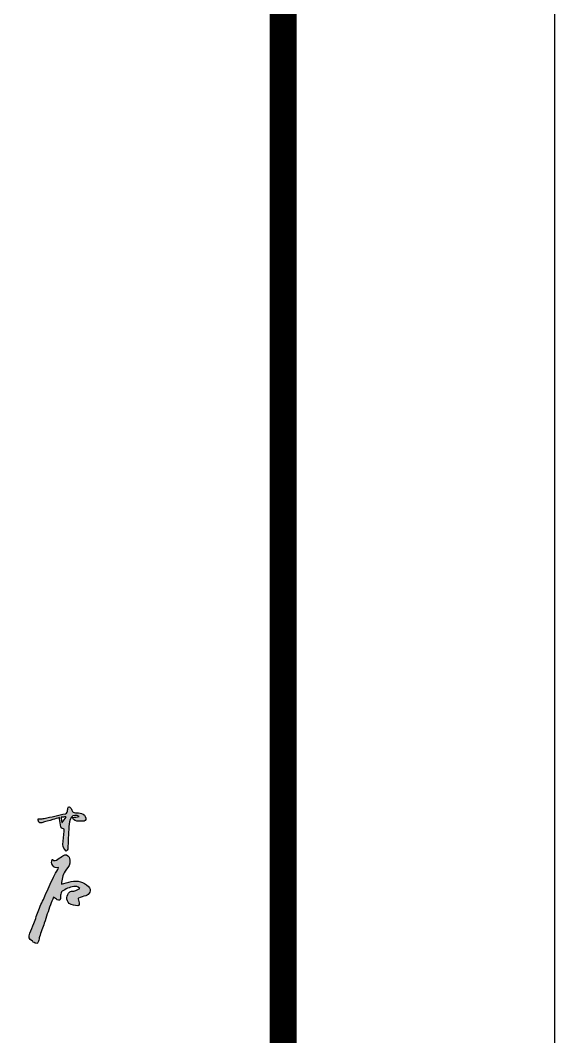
# Model space of a CAD drawing. Extents: x -266287 to 275962, y -324567 to 363765.
# Drawn here: x -75702 to -71765, y 98239 to 105730 of the extents above; entities that cross this region are included whole.
import ezdxf

# ---------------------------------------------------------------- set-up
doc = ezdxf.new("R2010")
doc.units = 0
doc.header["$LTSCALE"] = 1000
doc.layers.get('0').update_dxf_attribs({"linetype": 'CONTINUOUS'})
doc.layers.add('PUB_TITLE', color=4, linetype='CONTINUOUS')

msp = doc.modelspace()

# ---------------------------------------------------------------- hatches: boundary and pattern name
h = msp.add_hatch(color=256)
edge = h.paths.add_edge_path()
edge.add_spline(control_points=[(-75250.57525, 99883.50723), (-75265.69061, 99886.73701), (-75281.19354, 99890.48355), (-75296.43808, 99890.18211)], knot_values=[18, 18, 18, 18, 19, 19, 19, 19], degree=3, periodic=0)
edge.add_spline(control_points=[(-75296.43808, 99890.18211), (-75311.63957, 99889.88066), (-75318.09912, 99894.74686), (-75321.71647, 99909.21626)], knot_values=[17, 17, 17, 17, 18, 18, 18, 18], degree=3, periodic=0)
edge.add_spline(control_points=[(-75321.71647, 99909.21626), (-75323.74047, 99917.05385), (-75330.67372, 99924.46081), (-75337.17634, 99929.88683)], knot_values=[16, 16, 16, 16, 17, 17, 17, 17], degree=3, periodic=0)
edge.add_spline(control_points=[(-75337.17634, 99929.88683), (-75345.18619, 99936.51864), (-75350.78447, 99932.81516), (-75351.90412, 99922.47988)], knot_values=[15, 15, 15, 15, 16, 16, 16, 16], degree=3, periodic=0)
edge.add_spline(control_points=[(-75351.90412, 99922.47988), (-75352.80846, 99913.13505), (-75353.49748, 99903.48879), (-75356.64113, 99894.83298)], knot_values=[14, 14, 14, 14, 15, 15, 15, 15], degree=3, periodic=0)
edge.add_spline(control_points=[(-75356.64113, 99894.83298), (-75358.4498, 99889.75147), (-75364.39259, 99883.89481), (-75369.47411, 99882.68902)], knot_values=[13, 13, 13, 13, 14, 14, 14, 14], degree=3, periodic=0)
edge.add_spline(control_points=[(-75369.47411, 99882.68902), (-75421.71037, 99870.45893), (-75474.16195, 99859.00399), (-75526.65659, 99847.7213)], knot_values=[12, 12, 12, 12, 13, 13, 13, 13], degree=3, periodic=0)
edge.add_spline(control_points=[(-75526.65659, 99847.7213), (-75536.21673, 99845.74037), (-75546.16444, 99845.43893), (-75555.98297, 99844.62072)], knot_values=[11, 11, 11, 11, 12, 12, 12, 12], degree=3, periodic=0)
edge.add_spline(control_points=[(-75555.98297, 99844.62072), (-75560.63384, 99844.19008), (-75565.32779, 99844.44846), (-75570.02173, 99844.44846)], knot_values=[10, 10, 10, 10, 11, 11, 11, 11], degree=3, periodic=0)
edge.add_spline(control_points=[(-75570.02173, 99844.44846), (-75569.76335, 99838.63486), (-75570.79688, 99832.39063), (-75569.03126, 99827.13686)], knot_values=[9, 9, 9, 9, 10, 10, 10, 10], degree=3, periodic=0)
edge.add_spline(control_points=[(-75569.03126, 99827.13686), (-75564.94021, 99814.90677), (-75554.90637, 99812.4952), (-75543.79594, 99815.63885)], knot_values=[8, 8, 8, 8, 9, 9, 9, 9], degree=3, periodic=0)
edge.add_spline(control_points=[(-75543.79594, 99815.63885), (-75516.62275, 99823.34725), (-75489.62181, 99831.61548), (-75462.53475, 99839.62533)], knot_values=[7, 7, 7, 7, 8, 8, 8, 8], degree=3, periodic=0)
edge.add_spline(control_points=[(-75462.53475, 99839.62533), (-75446.60118, 99844.31927), (-75430.66762, 99848.97015), (-75413.65746, 99853.96554)], knot_values=[6, 6, 6, 6, 7, 7, 7, 7], degree=3, periodic=0)
edge.add_spline(control_points=[(-75413.65746, 99853.96554), (-75412.96844, 99848.49645), (-75412.75312, 99846.3002), (-75412.40861, 99844.01783)], knot_values=[5, 5, 5, 5, 6, 6, 6, 6], degree=3, periodic=0)
edge.add_spline(control_points=[(-75412.40861, 99844.01783), (-75409.86785, 99824.55304), (-75407.88692, 99804.87293), (-75404.26957, 99785.58039)], knot_values=[4, 4, 4, 4, 5, 5, 5, 5], degree=3, periodic=0)
edge.add_spline(control_points=[(-75404.26957, 99785.58039), (-75403.36524, 99780.62807), (-75396.81955, 99772.70435), (-75393.46059, 99773.04886)], knot_values=[3, 3, 3, 3, 4, 4, 4, 4], degree=3, periodic=0)
edge.add_spline(control_points=[(-75393.46059, 99773.04886), (-75375.8906, 99774.59915), (-75378.43136, 99763.91936), (-75379.42182, 99753.23956)], knot_values=[2, 2, 2, 2, 3, 3, 3, 3], degree=3, periodic=0)
edge.add_spline(control_points=[(-75379.42182, 99753.23956), (-75382.22096, 99720.42503), (-75384.0727, 99687.52436), (-75387.9915, 99654.88208)], knot_values=[1, 1, 1, 1, 2, 2, 2, 2], degree=3, periodic=0)
edge.add_spline(control_points=[(-75387.9915, 99654.88208), (-75390.40306, 99634.64215), (-75377.87153, 99623.23027), (-75363.57438, 99606.95219)], knot_values=[0, 0, 0, 0, 1, 1, 1, 1], degree=3, periodic=0)
edge.add_spline(control_points=[(-75363.57438, 99606.95219), (-75359.00963, 99612.33515), (-75352.03331, 99616.72765), (-75351.77493, 99621.46466)], knot_values=[27, 27, 27, 27, 28, 28, 28, 28], degree=3, periodic=0)
edge.add_spline(control_points=[(-75351.77493, 99621.46466), (-75348.80354, 99676.84457), (-75347.98533, 99732.39673), (-75344.02347, 99787.81971)], knot_values=[26, 26, 26, 26, 27, 27, 27, 27], degree=3, periodic=0)
edge.add_spline(control_points=[(-75344.02347, 99787.81971), (-75342.34398, 99811.72006), (-75338.6405, 99836.13717), (-75325.33382, 99857.62595)], knot_values=[25, 25, 25, 25, 26, 26, 26, 26], degree=3, periodic=0)
edge.add_spline(control_points=[(-75325.33382, 99857.62595), (-75316.20432, 99872.43986), (-75283.6051, 99876.14334), (-75268.74813, 99861.2433)], knot_values=[24, 24, 24, 24, 25, 25, 25, 25], degree=3, periodic=0)
edge.add_spline(control_points=[(-75268.74813, 99861.2433), (-75286.01667, 99859.09012), (-75301.73492, 99857.06613), (-75317.79768, 99855.04213)], knot_values=[23, 23, 23, 23, 24, 24, 24, 24], degree=3, periodic=0)
edge.add_spline(control_points=[(-75317.79768, 99855.04213), (-75308.02222, 99832.99352), (-75292.13172, 99825.0698), (-75270.34149, 99826.83541)], knot_values=[22, 22, 22, 22, 23, 23, 23, 23], degree=3, periodic=0)
edge.add_spline(control_points=[(-75270.34149, 99826.83541), (-75260.04926, 99827.65362), (-75249.62785, 99826.9646), (-75239.29256, 99826.9646)], knot_values=[21, 21, 21, 21, 22, 22, 22, 22], degree=3, periodic=0)
edge.add_spline(control_points=[(-75239.29256, 99826.9646), (-75226.24426, 99826.87848), (-75217.80378, 99837.04151), (-75220.25841, 99850.08981)], knot_values=[20, 20, 20, 20, 21, 21, 21, 21], degree=3, periodic=0)
edge.add_spline(control_points=[(-75220.25841, 99850.08981), (-75223.53125, 99867.40141), (-75233.04833, 99879.6315), (-75250.57525, 99883.50723)], knot_values=[19, 19, 19, 19, 20, 20, 20, 20], degree=3, periodic=0)
edge = h.paths.add_edge_path(flags=16)
edge.add_spline(control_points=[(-75367.75156, 99860.20978), (-75366.63191, 99858.83174), (-75365.51225, 99857.49676), (-75364.43566, 99856.16179)], knot_values=[3, 3, 3, 3, 4, 4, 4, 4], degree=3, periodic=0)
edge.add_spline(control_points=[(-75364.43566, 99856.16179), (-75373.82354, 99843.15655), (-75383.25449, 99830.15132), (-75392.68544, 99817.18915)], knot_values=[2, 2, 2, 2, 3, 3, 3, 3], degree=3, periodic=0)
edge.add_spline(control_points=[(-75392.68544, 99817.18915), (-75394.19267, 99817.57672), (-75395.6999, 99818.00736), (-75397.20713, 99818.43799)], knot_values=[1, 1, 1, 1, 2, 2, 2, 2], degree=3, periodic=0)
edge.add_spline(control_points=[(-75397.20713, 99818.43799), (-75398.49904, 99830.53889), (-75399.79095, 99842.63979), (-75401.21205, 99856.20485)], knot_values=[0, 0, 0, 0, 1, 1, 1, 1], degree=3, periodic=0)
edge.add_spline(control_points=[(-75401.21205, 99856.20485), (-75389.32647, 99857.58289), (-75378.56055, 99858.8748), (-75367.75156, 99860.20978)], knot_values=[4, 4, 4, 4, 5, 5, 5, 5], degree=3, periodic=0)
edge = h.paths.add_edge_path()
edge.add_spline(control_points=[(-75399.31725, 99362.99637), (-75397.25019, 99397.3612), (-75390.61838, 99430.00348), (-75371.79955, 99459.02841)], knot_values=[8, 8, 8, 8, 9, 9, 9, 9], degree=3, periodic=0)
edge.add_spline(control_points=[(-75371.79955, 99459.02841), (-75359.44027, 99478.14869), (-75339.97548, 99493.78081), (-75337.99455, 99517.93954)], knot_values=[7, 7, 7, 7, 8, 8, 8, 8], degree=3, periodic=0)
edge.add_spline(control_points=[(-75337.99455, 99517.93954), (-75336.78877, 99532.75345), (-75337.60698, 99549.28991), (-75343.16219, 99562.72578)], knot_values=[6, 6, 6, 6, 7, 7, 7, 7], degree=3, periodic=0)
edge.add_spline(control_points=[(-75343.16219, 99562.72578), (-75350.61221, 99580.38189), (-75371.45504, 99583.82699), (-75387.5178, 99573.27638)], knot_values=[5, 5, 5, 5, 6, 6, 6, 6], degree=3, periodic=0)
edge.add_spline(control_points=[(-75387.5178, 99573.27638), (-75400.04933, 99564.96509), (-75412.36555, 99556.1801), (-75424.55257, 99547.35204)], knot_values=[4, 4, 4, 4, 5, 5, 5, 5], degree=3, periodic=0)
edge.add_spline(control_points=[(-75424.55257, 99547.35204), (-75437.77313, 99537.83497), (-75450.99368, 99530.90171), (-75465.76453, 99544.46677)], knot_values=[3, 3, 3, 3, 4, 4, 4, 4], degree=3, periodic=0)
edge.add_spline(control_points=[(-75465.76453, 99544.46677), (-75466.19516, 99544.89741), (-75467.53014, 99544.38065), (-75468.5206, 99544.29452)], knot_values=[2, 2, 2, 2, 3, 3, 3, 3], degree=3, periodic=0)
edge.add_spline(control_points=[(-75468.5206, 99544.29452), (-75470.75992, 99529.48061), (-75475.62611, 99516.0878), (-75463.56828, 99500.88632)], knot_values=[1, 1, 1, 1, 2, 2, 2, 2], degree=3, periodic=0)
edge.add_spline(control_points=[(-75463.56828, 99500.88632), (-75452.11334, 99486.50304), (-75441.56273, 99478.66545), (-75420.16008, 99485.98628)], knot_values=[0, 0, 0, 0, 1, 1, 1, 1], degree=3, periodic=0)
edge.add_spline(control_points=[(-75420.16008, 99485.98628), (-75423.00228, 99478.53626), (-75423.86355, 99474.87585), (-75425.67223, 99471.77526)], knot_values=[40, 40, 40, 40, 41, 41, 41, 41], degree=3, periodic=0)
edge.add_spline(control_points=[(-75425.67223, 99471.77526), (-75436.39509, 99453.21481), (-75448.79743, 99435.4295), (-75457.84081, 99416.13697)], knot_values=[39, 39, 39, 39, 40, 40, 40, 40], degree=3, periodic=0)
edge.add_spline(control_points=[(-75457.84081, 99416.13697), (-75479.63104, 99369.80043), (-75499.65565, 99322.60262), (-75520.67074, 99275.87852)], knot_values=[38, 38, 38, 38, 39, 39, 39, 39], degree=3, periodic=0)
edge.add_spline(control_points=[(-75520.67074, 99275.87852), (-75535.87222, 99241.98739), (-75552.75319, 99208.82835), (-75566.57663, 99174.37739)], knot_values=[37, 37, 37, 37, 38, 38, 38, 38], degree=3, periodic=0)
edge.add_spline(control_points=[(-75566.57663, 99174.37739), (-75579.79719, 99141.26141), (-75589.31426, 99106.6382), (-75601.67354, 99073.17771)], knot_values=[36, 36, 36, 36, 37, 37, 37, 37], degree=3, periodic=0)
edge.add_spline(control_points=[(-75601.67354, 99073.17771), (-75610.58773, 99049.01898), (-75621.35365, 99025.59233), (-75631.51668, 99001.95036)], knot_values=[35, 35, 35, 35, 36, 36, 36, 36], degree=3, periodic=0)
edge.add_spline(control_points=[(-75631.51668, 99001.95036), (-75644.17741, 98972.4948), (-75640.12942, 98959.31731), (-75613.08542, 98942.52247)], knot_values=[34, 34, 34, 34, 35, 35, 35, 35], degree=3, periodic=0)
edge.add_spline(control_points=[(-75613.08542, 98942.52247), (-75610.45854, 98940.92911), (-75609.16663, 98936.96725), (-75606.49668, 98935.80453)], knot_values=[33, 33, 33, 33, 34, 34, 34, 34], degree=3, periodic=0)
edge.add_spline(control_points=[(-75606.49668, 98935.80453), (-75597.84088, 98931.9288), (-75588.75444, 98926.33052), (-75579.92638, 98926.45971)], knot_values=[32, 32, 32, 32, 33, 33, 33, 33], degree=3, periodic=0)
edge.add_spline(control_points=[(-75579.92638, 98926.45971), (-75575.40469, 98926.5889), (-75569.33271, 98936.96725), (-75567.05033, 98943.72825)], knot_values=[31, 31, 31, 31, 32, 32, 32, 32], degree=3, periodic=0)
edge.add_spline(control_points=[(-75567.05033, 98943.72825), (-75563.6483, 98953.76209), (-75564.29426, 98965.2601), (-75560.93529, 98975.25087)], knot_values=[30, 30, 30, 30, 31, 31, 31, 31], degree=3, periodic=0)
edge.add_spline(control_points=[(-75560.93529, 98975.25087), (-75549.56648, 99009.01281), (-75536.73349, 99042.25798), (-75525.32162, 99075.93379)], knot_values=[29, 29, 29, 29, 30, 30, 30, 30], degree=3, periodic=0)
edge.add_spline(control_points=[(-75525.32162, 99075.93379), (-75510.034, 99120.93535), (-75496.08137, 99166.36754), (-75480.57844, 99211.28298)], knot_values=[28, 28, 28, 28, 29, 29, 29, 29], degree=3, periodic=0)
edge.add_spline(control_points=[(-75480.57844, 99211.28298), (-75474.07582, 99230.10181), (-75465.16164, 99248.10243), (-75456.80728, 99267.73948)], knot_values=[27, 27, 27, 27, 28, 28, 28, 28], degree=3, periodic=0)
edge.add_spline(control_points=[(-75456.80728, 99267.73948), (-75446.64425, 99260.07414), (-75438.80666, 99252.83944), (-75429.67715, 99247.84405)], knot_values=[26, 26, 26, 26, 27, 27, 27, 27], degree=3, periodic=0)
edge.add_spline(control_points=[(-75429.67715, 99247.84405), (-75424.81096, 99245.1741), (-75417.36094, 99244.82959), (-75411.93491, 99246.37989)], knot_values=[25, 25, 25, 25, 26, 26, 26, 26], degree=3, periodic=0)
edge.add_spline(control_points=[(-75411.93491, 99246.37989), (-75409.04964, 99247.24116), (-75406.89646, 99254.26054), (-75406.46582, 99258.6961)], knot_values=[24, 24, 24, 24, 25, 25, 25, 25], degree=3, periodic=0)
edge.add_spline(control_points=[(-75406.46582, 99258.6961), (-75405.69068, 99266.61982), (-75408.18837, 99275.10337), (-75406.29357, 99282.55339)], knot_values=[23, 23, 23, 23, 24, 24, 24, 24], degree=3, periodic=0)
edge.add_spline(control_points=[(-75406.29357, 99282.55339), (-75403.83894, 99292.58723), (-75401.08286, 99306.06617), (-75393.8051, 99310.63092)], knot_values=[22, 22, 22, 22, 23, 23, 23, 23], degree=3, periodic=0)
edge.add_spline(control_points=[(-75393.8051, 99310.63092), (-75367.57931, 99327.12431), (-75340.01854, 99342.06741), (-75308.45286, 99346.37378)], knot_values=[21, 21, 21, 21, 22, 22, 22, 22], degree=3, periodic=0)
edge.add_spline(control_points=[(-75308.45286, 99346.37378), (-75292.77767, 99348.52697), (-75277.79151, 99346.33072), (-75264.18338, 99332.42115)], knot_values=[20, 20, 20, 20, 21, 21, 21, 21], degree=3, periodic=0)
edge.add_spline(control_points=[(-75264.18338, 99332.42115), (-75284.76782, 99323.80841), (-75300.70139, 99308.73612), (-75323.86966, 99311.14768)], knot_values=[19, 19, 19, 19, 20, 20, 20, 20], degree=3, periodic=0)
edge.add_spline(control_points=[(-75323.86966, 99311.14768), (-75328.47747, 99311.66445), (-75334.63558, 99309.42513), (-75338.20987, 99306.28148)], knot_values=[18, 18, 18, 18, 19, 19, 19, 19], degree=3, periodic=0)
edge.add_spline(control_points=[(-75338.20987, 99306.28148), (-75361.85184, 99285.39559), (-75367.66543, 99242.63335), (-75341.35352, 99221.53214)], knot_values=[17, 17, 17, 17, 18, 18, 18, 18], degree=3, periodic=0)
edge.add_spline(control_points=[(-75341.35352, 99221.53214), (-75322.87919, 99206.67516), (-75299.92624, 99207.88094), (-75278.73891, 99203.05781)], knot_values=[16, 16, 16, 16, 17, 17, 17, 17], degree=3, periodic=0)
edge.add_spline(control_points=[(-75278.73891, 99203.05781), (-75275.93977, 99202.36879), (-75267.67154, 99210.50783), (-75268.01605, 99213.90986)], knot_values=[15, 15, 15, 15, 16, 16, 16, 16], degree=3, periodic=0)
edge.add_spline(control_points=[(-75268.01605, 99213.90986), (-75269.48021, 99228.12088), (-75273.31288, 99242.15965), (-75276.28428, 99256.28454)], knot_values=[14, 14, 14, 14, 15, 15, 15, 15], degree=3, periodic=0)
edge.add_spline(control_points=[(-75276.28428, 99256.28454), (-75278.48052, 99257.57645), (-75276.49959, 99259.81576), (-75274.0019, 99260.63397)], knot_values=[13, 13, 13, 13, 14, 14, 14, 14], degree=3, periodic=0)
edge.add_spline(control_points=[(-75274.0019, 99260.63397), (-75256.21659, 99266.66289), (-75238.64661, 99273.59614), (-75220.43067, 99278.0317)], knot_values=[12, 12, 12, 12, 13, 13, 13, 13], degree=3, periodic=0)
edge.add_spline(control_points=[(-75220.43067, 99278.0317), (-75191.10429, 99285.30947), (-75173.49124, 99320.23412), (-75200.49218, 99346.63217)], knot_values=[11, 11, 11, 11, 12, 12, 12, 12], degree=3, periodic=0)
edge.add_spline(control_points=[(-75200.49218, 99346.63217), (-75236.53649, 99381.85827), (-75279.42793, 99392.62419), (-75327.6162, 99382.97792)], knot_values=[10, 10, 10, 10, 11, 11, 11, 11], degree=3, periodic=0)
edge.add_spline(control_points=[(-75327.6162, 99382.97792), (-75351.30123, 99378.24092), (-75374.34031, 99370.05881), (-75399.31725, 99362.99637)], knot_values=[9, 9, 9, 9, 10, 10, 10, 10], degree=3, periodic=0)

# ---------------------------------------------------------------- linework, layer by layer
for points in [[(-75351.90412, 99922.47988), (-75350.78447, 99932.81516), (-75345.18619, 99936.51864), (-75337.17634, 99929.88683)], [(-75337.17634, 99929.88683), (-75330.67372, 99924.46081), (-75323.74047, 99917.05385), (-75321.71647, 99909.21626)], [(-75526.65659, 99847.7213), (-75474.16195, 99859.00399), (-75421.71037, 99870.45893), (-75369.47411, 99882.68902)], [(-75413.65746, 99853.96554), (-75430.66762, 99848.97015), (-75446.60118, 99844.31927), (-75462.53475, 99839.62533)], [(-75412.40861, 99844.01783), (-75412.75312, 99846.3002), (-75412.96844, 99848.49645), (-75413.65746, 99853.96554)], [(-75367.75156, 99860.20978), (-75378.56055, 99858.8748), (-75389.32647, 99857.58289), (-75401.21205, 99856.20485)], [(-75401.21205, 99856.20485), (-75399.79095, 99842.63979), (-75398.49904, 99830.53889), (-75397.20713, 99818.43799)], [(-75392.68544, 99817.18915), (-75383.25449, 99830.15132), (-75373.82354, 99843.15655), (-75364.43566, 99856.16179)], [(-75369.47411, 99882.68902), (-75364.39259, 99883.89481), (-75358.4498, 99889.75147), (-75356.64113, 99894.83298)], [(-75364.43566, 99856.16179), (-75365.51225, 99857.49676), (-75366.63191, 99858.83174), (-75367.75156, 99860.20978)], [(-75356.64113, 99894.83298), (-75353.49748, 99903.48879), (-75352.80846, 99913.13505), (-75351.90412, 99922.47988)], [(-75325.33382, 99857.62595), (-75338.6405, 99836.13717), (-75342.34398, 99811.72006), (-75344.02347, 99787.81971)], [(-75268.74813, 99861.2433), (-75283.6051, 99876.14334), (-75316.20432, 99872.43986), (-75325.33382, 99857.62595)], [(-75321.71647, 99909.21626), (-75318.09912, 99894.74686), (-75311.63957, 99889.88066), (-75296.43808, 99890.18211)], [(-75317.79768, 99855.04213), (-75301.73492, 99857.06613), (-75286.01667, 99859.09012), (-75268.74813, 99861.2433)], [(-75270.34149, 99826.83541), (-75292.13172, 99825.0698), (-75308.02222, 99832.99352), (-75317.79768, 99855.04213)], [(-75296.43808, 99890.18211), (-75281.19354, 99890.48355), (-75265.69061, 99886.73701), (-75250.57525, 99883.50723)], [(-75250.57525, 99883.50723), (-75233.04833, 99879.6315), (-75223.53125, 99867.40141), (-75220.25841, 99850.08981)], [(-75569.03126, 99827.13686), (-75570.79688, 99832.39063), (-75569.76335, 99838.63486), (-75570.02173, 99844.44846)], [(-75570.02173, 99844.44846), (-75565.32779, 99844.44846), (-75560.63384, 99844.19008), (-75555.98297, 99844.62072)], [(-75543.79594, 99815.63885), (-75554.90637, 99812.4952), (-75564.94021, 99814.90677), (-75569.03126, 99827.13686)], [(-75555.98297, 99844.62072), (-75546.16444, 99845.43893), (-75536.21673, 99845.74037), (-75526.65659, 99847.7213)], [(-75462.53475, 99839.62533), (-75489.62181, 99831.61548), (-75516.62275, 99823.34725), (-75543.79594, 99815.63885)], [(-75404.26957, 99785.58039), (-75407.88692, 99804.87293), (-75409.86785, 99824.55304), (-75412.40861, 99844.01783)], [(-75393.46059, 99773.04886), (-75396.81955, 99772.70435), (-75403.36524, 99780.62807), (-75404.26957, 99785.58039)], [(-75397.20713, 99818.43799), (-75395.6999, 99818.00736), (-75394.19267, 99817.57672), (-75392.68544, 99817.18915)], [(-75344.02347, 99787.81971), (-75347.98533, 99732.39673), (-75348.80354, 99676.84457), (-75351.77493, 99621.46466)], [(-75239.29256, 99826.9646), (-75249.62785, 99826.9646), (-75260.04926, 99827.65362), (-75270.34149, 99826.83541)], [(-75220.25841, 99850.08981), (-75217.80378, 99837.04151), (-75226.24426, 99826.87848), (-75239.29256, 99826.9646)], [(-75379.42182, 99753.23956), (-75378.43136, 99763.91936), (-75375.8906, 99774.59915), (-75393.46059, 99773.04886)], [(-75387.9915, 99654.88208), (-75384.0727, 99687.52436), (-75382.22096, 99720.42503), (-75379.42182, 99753.23956)], [(-75363.57438, 99606.95219), (-75377.87153, 99623.23027), (-75390.40306, 99634.64215), (-75387.9915, 99654.88208)], [(-75424.55257, 99547.35204), (-75412.36555, 99556.1801), (-75400.04933, 99564.96509), (-75387.5178, 99573.27638)], [(-75387.5178, 99573.27638), (-75371.45504, 99583.82699), (-75350.61221, 99580.38189), (-75343.16219, 99562.72578)], [(-75351.77493, 99621.46466), (-75352.03331, 99616.72765), (-75359.00963, 99612.33515), (-75363.57438, 99606.95219)], [(-75343.16219, 99562.72578), (-75337.60698, 99549.28991), (-75336.78877, 99532.75345), (-75337.99455, 99517.93954)], [(-75463.56828, 99500.88632), (-75475.62611, 99516.0878), (-75470.75992, 99529.48061), (-75468.5206, 99544.29452)], [(-75468.5206, 99544.29452), (-75467.53014, 99544.38065), (-75466.19516, 99544.89741), (-75465.76453, 99544.46677)], [(-75465.76453, 99544.46677), (-75450.99368, 99530.90171), (-75437.77313, 99537.83497), (-75424.55257, 99547.35204)], [(-75420.16008, 99485.98628), (-75441.56273, 99478.66545), (-75452.11334, 99486.50304), (-75463.56828, 99500.88632)], [(-75425.67223, 99471.77526), (-75423.86355, 99474.87585), (-75423.00228, 99478.53626), (-75420.16008, 99485.98628)], [(-75337.99455, 99517.93954), (-75339.97548, 99493.78081), (-75359.44027, 99478.14869), (-75371.79955, 99459.02841)], [(-75520.67074, 99275.87852), (-75499.65565, 99322.60262), (-75479.63104, 99369.80043), (-75457.84081, 99416.13697)], [(-75457.84081, 99416.13697), (-75448.79743, 99435.4295), (-75436.39509, 99453.21481), (-75425.67223, 99471.77526)], [(-75371.79955, 99459.02841), (-75390.61838, 99430.00348), (-75397.25019, 99397.3612), (-75399.31725, 99362.99637)], [(-75399.31725, 99362.99637), (-75374.34031, 99370.05881), (-75351.30123, 99378.24092), (-75327.6162, 99382.97792)], [(-75308.45286, 99346.37378), (-75340.01854, 99342.06741), (-75367.57931, 99327.12431), (-75393.8051, 99310.63092)], [(-75327.6162, 99382.97792), (-75279.42793, 99392.62419), (-75236.53649, 99381.85827), (-75200.49218, 99346.63217)], [(-75323.86966, 99311.14768), (-75300.70139, 99308.73612), (-75284.76782, 99323.80841), (-75264.18338, 99332.42115)], [(-75264.18338, 99332.42115), (-75277.79151, 99346.33072), (-75292.77767, 99348.52697), (-75308.45286, 99346.37378)], [(-75200.49218, 99346.63217), (-75173.49124, 99320.23412), (-75191.10429, 99285.30947), (-75220.43067, 99278.0317)], [(-75566.57663, 99174.37739), (-75552.75319, 99208.82835), (-75535.87222, 99241.98739), (-75520.67074, 99275.87852)], [(-75456.80728, 99267.73948), (-75465.16164, 99248.10243), (-75474.07582, 99230.10181), (-75480.57844, 99211.28298)], [(-75429.67715, 99247.84405), (-75438.80666, 99252.83944), (-75446.64425, 99260.07414), (-75456.80728, 99267.73948)], [(-75406.46582, 99258.6961), (-75406.89646, 99254.26054), (-75409.04964, 99247.24116), (-75411.93491, 99246.37989)], [(-75406.29357, 99282.55339), (-75408.18837, 99275.10337), (-75405.69068, 99266.61982), (-75406.46582, 99258.6961)], [(-75393.8051, 99310.63092), (-75401.08286, 99306.06617), (-75403.83894, 99292.58723), (-75406.29357, 99282.55339)], [(-75341.35352, 99221.53214), (-75367.66543, 99242.63335), (-75361.85184, 99285.39559), (-75338.20987, 99306.28148)], [(-75338.20987, 99306.28148), (-75334.63558, 99309.42513), (-75328.47747, 99311.66445), (-75323.86966, 99311.14768)], [(-75274.0019, 99260.63397), (-75276.49959, 99259.81576), (-75278.48052, 99257.57645), (-75276.28428, 99256.28454)], [(-75276.28428, 99256.28454), (-75273.31288, 99242.15965), (-75269.48021, 99228.12088), (-75268.01605, 99213.90986)], [(-75220.43067, 99278.0317), (-75238.64661, 99273.59614), (-75256.21659, 99266.66289), (-75274.0019, 99260.63397)], [(-75480.57844, 99211.28298), (-75496.08137, 99166.36754), (-75510.034, 99120.93535), (-75525.32162, 99075.93379)], [(-75411.93491, 99246.37989), (-75417.36094, 99244.82959), (-75424.81096, 99245.1741), (-75429.67715, 99247.84405)], [(-75278.73891, 99203.05781), (-75299.92624, 99207.88094), (-75322.87919, 99206.67516), (-75341.35352, 99221.53214)], [(-75268.01605, 99213.90986), (-75267.67154, 99210.50783), (-75275.93977, 99202.36879), (-75278.73891, 99203.05781)], [(-75601.67354, 99073.17771), (-75589.31426, 99106.6382), (-75579.79719, 99141.26141), (-75566.57663, 99174.37739)], [(-75631.51668, 99001.95036), (-75621.35365, 99025.59233), (-75610.58773, 99049.01898), (-75601.67354, 99073.17771)], [(-75525.32162, 99075.93379), (-75536.73349, 99042.25798), (-75549.56648, 99009.01281), (-75560.93529, 98975.25087)], [(-75613.08542, 98942.52247), (-75640.12942, 98959.31731), (-75644.17741, 98972.4948), (-75631.51668, 99001.95036)], [(-75560.93529, 98975.25087), (-75564.29426, 98965.2601), (-75563.6483, 98953.76209), (-75567.05033, 98943.72825)], [(-75606.49668, 98935.80453), (-75609.16663, 98936.96725), (-75610.45854, 98940.92911), (-75613.08542, 98942.52247)], [(-75579.92638, 98926.45971), (-75588.75444, 98926.33052), (-75597.84088, 98931.9288), (-75606.49668, 98935.80453)], [(-75567.05033, 98943.72825), (-75569.33271, 98936.96725), (-75575.40469, 98926.5889), (-75579.92638, 98926.45971)]]:
    msp.add_open_spline(points, degree=3)
at = {"layer": 'PUB_TITLE'}
msp.add_lwpolyline([(-220364.58828, 26433.30504), (-71764.58828, 26433.30504), (-71764.58828, 110433.30504), (-220364.58828, 110433.30504)], close=True, dxfattribs=at)
at = {"layer": 'PUB_TITLE', "const_width": 200}
msp.add_lwpolyline([(-215364.58828, 28433.30504), (-73764.58828, 28433.30504), (-73764.58828, 108433.30504), (-215364.58828, 108433.30504)], close=True, dxfattribs=at)

doc.saveas('drawing.dxf')
